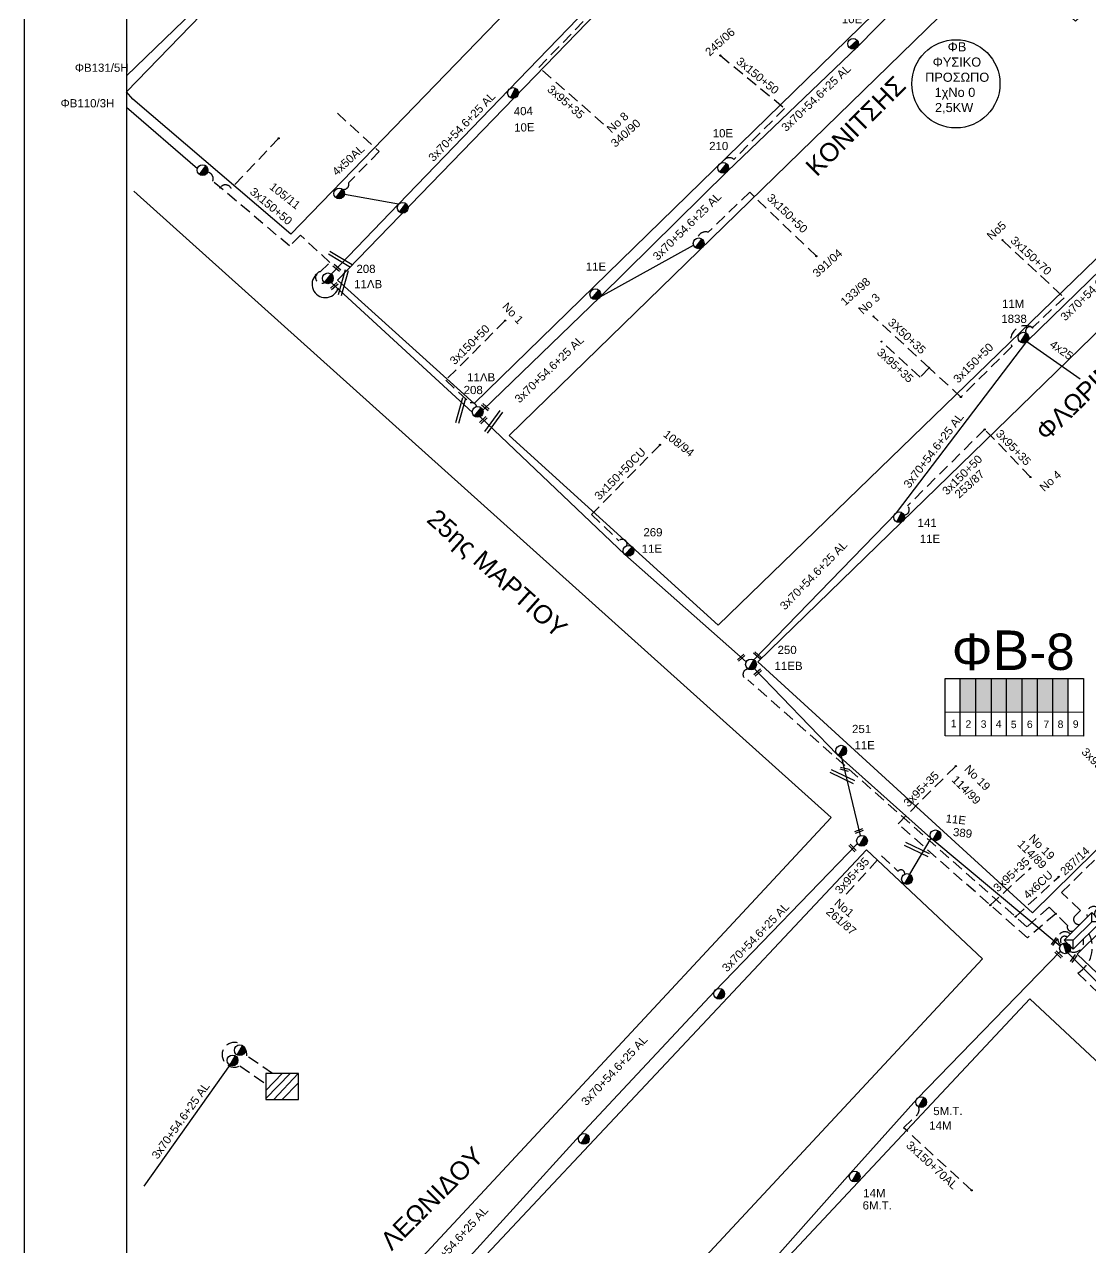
# Model space of a CAD drawing. Header units: millimetres. Extents: x 855 to 3091, y 750 to 2767.
# Drawn here: x 854.5 to 1088.3, y 1262.2 to 1530.5 of the extents above; entities that cross this region are included whole.
import ezdxf
from ezdxf.enums import TextEntityAlignment as Align

# ---------------------------------------------------------------- set-up
doc = ezdxf.new("R2010")
doc.units = ezdxf.units.MM
doc.linetypes.add('DASHED', pattern=[19.05, 12.7, -6.35])
for name, color, linetype, lineweight in [('3x150+50', 7, 'Continuous', 30), ('3x150+50CU', 7, 'Continuous', 30), ('3x150+70', 7, 'Continuous', 30), ('3x150+70AL', 7, 'DASHED', 30), ('3x150AL+50CU', 7, 'Continuous', 30), ('3X50+35', 7, 'Continuous', 30), ('3x70+54.6+25 AL', 7, 'SYN_LINE', 30), ('3x95+35', 7, 'Continuous', 30), ('4x25', 7, 'Continuous', 30), ('4x50AL', 7, 'Continuous', 30), ('4x6CU', 7, 'Continuous', 30), ('Υπόβαθρο ΔΕΗ', 7, 'Continuous', 30)]:
    doc.layers.add(name, color=color, linetype=linetype, lineweight=lineweight)
for name, color, linetype in [('Pillar OTE', 7, 'Continuous'), ('TEXT ΚΑΛΩΔΙΩΝ', 7, 'Continuous'), ('Άγνωστα', 7, 'Continuous'), ('Επιγραφές - Σχήματα', 7, 'Continuous'), ('Καλώδια ΧΤ   3x150+50AL', 7, 'DASHED'), ('Καλώδια ΧΤ   3x150AL+50CU', 7, 'DASHED'), ('Μηχανική τομή', 7, 'Continuous'), ('Στύλος ΦΜ', 7, 'Continuous'), ('Στύλος ΦΜ @ 1', 7, 'Continuous'), ('Συνδέσεις', 7, 'Continuous'), ('Τομή', 7, 'Continuous'), ('Υποσταθμός εναέριος 2 στύλων', 7, 'Continuous'), ('Υποσταθμός πόλεως', 7, 'Continuous')]:
    doc.layers.add(name, color=color, linetype=linetype)
doc.styles.add('arial', font='arial.ttf')
doc.styles.get("Standard").update_dxf_attribs({"font": 'arial.ttf'})
doc.linetypes.add('SYN_LINE', pattern='A,0.5,-0.0001,["/\\/\\/\\/",Standard,S=0.1,R=0,X=0,Y=-0.05],-0.25', length=0.7501)

# ---------------------------------------------------------------- blocks, each defined once
blk = doc.blocks.new('ΥΠΑΡΧΩΝ ΤΣΙΜΕΝΤΕΝΙΟΣ ΣΤΥΛΟΣ')
at = {"layer": 'Στύλος ΦΜ'}
blk.add_hatch(color=7, dxfattribs=at).paths.add_polyline_path([(-1.29, -2.28, 0.574793), (2.62, 0, 0.268822), (1.3, 2.27)])
at = {"layer": 'Στύλος ΦΜ', "color": 7}
blk.add_line((-1.29, -2.28), (1.3, 2.27), dxfattribs=at)
blk.add_circle((0, 0), 2.62, dxfattribs=at)
at = {"layer": 'Στύλος ΦΜ', "flags": 4}
for tag, p in [('ΑΡΙΘΜΟΣ', (-4.68, 8.05)), ('ΤΥΠΟΣ', (-4.91, 3.03))]:
    blk.add_attdef(tag, p, '', height=4, dxfattribs=at)
blk = doc.blocks.new('ΥΠΟΣΤΑΘΜΟΣ ΕΝΑΕΡΙΟΣ ΕΠΙ 2 ΣΤΥΛΩΝ')
at = {"layer": 'Υποσταθμός εναέριος 2 στύλων', "linetype": 'Continuous'}
for points in [[(-11.97, -2.11, 0.574793), (-8.45, -0.07, 0.268822), (-9.64, 1.98)], [(9.68, -2.15, 0.574793), (13.19, -0.1, 0.268822), (12.01, 1.95)]]:
    blk.add_hatch(color=256, dxfattribs=at).paths.add_polyline_path(points)
for p, q in [((-11.97, -2.11), (-9.64, 1.98)), ((9.68, -2.15), (12.01, 1.95))]:
    blk.add_line(p, q, dxfattribs=at)
for centre in [(-10.81, -0.07), (10.84, -0.1)]:
    blk.add_circle(centre, 2.36, dxfattribs=at)
at = {"layer": 'Υποσταθμός πόλεως', "linetype": 'Continuous', "ltscale": 40}
blk.add_lwpolyline([(-8.57, 2.82), (8.57, 2.82), (8.57, -2.82), (-8.57, -2.82)], close=True, dxfattribs=at)
for points in [[(-5.75, 0), (-8.57, 2.82)], [(-8.57, -2.82), (-5.75, 0)], [(-5.75, 0), (5.75, 0)], [(5.75, 0), (8.57, 2.82)], [(8.57, -2.82), (5.75, 0)]]:
    blk.add_lwpolyline(points, dxfattribs=at)
at = {"layer": 'Υποσταθμός εναέριος 2 στύλων', "ltscale": 40, "flags": 1}
for tag, p in [('ΜΕΤΑΣΧΗΜΑΤΙΣΜΟΣ', (14.09, 2.51)), ('ΙΣΧΥΣ', (14.07, -0.28)), ('ΑΡΙΘΜΟΣ', (14.19, -3))]:
    blk.add_attdef(tag, p, '', height=1.8, dxfattribs=at)
blk = doc.blocks.new('_ΣΥΝΔΕΣΗ')
at = {"layer": 'Συνδέσεις', "linetype": 'SYN_LINE', "ltscale": 40}
blk.add_hatch(color=256, dxfattribs=at).paths.add_polyline_path([(0.5, 0, 1), (-0.5, 0, 1)])
at = {"layer": 'Συνδέσεις'}
blk.add_circle((0, 0), 0.5, dxfattribs=at)
blk = doc.blocks.new('ΤΟΜΗ')
at = {"layer": 'Τομή', "ltscale": 40}
for p, q in [((-5.7, 0), (17.1, 0)), ((-5.7, -2.8), (17.1, -2.8))]:
    blk.add_line(p, q, dxfattribs=at)
blk = doc.blocks.new('ΜΗΧΑΝΙΚΗ ΤΟΜΗ')
at = {"layer": 'Μηχανική τομή', "ltscale": 40}
for p, q in [((-1.9, 0.8), (5.7, 0.8)), ((-1.9, -0.8), (5.7, -0.8))]:
    blk.add_line(p, q, dxfattribs=at)

msp = doc.modelspace()

# ---------------------------------------------------------------- hatches: boundary and pattern name
at = {"layer": 'Καλώδια ΧΤ   3x150AL+50CU', "linetype": 'DASHED', "lineweight": -3, "ltscale": 0.2}
h = msp.add_hatch(color=2, dxfattribs=at)
h.dxf.hatch_style = 1
h.paths.add_polyline_path([(1063.2, 1387.08), (1059.76, 1387.08), (1059.76, 1379.72), (1063.2, 1379.72)])
h = msp.add_hatch(color=6, dxfattribs=at)
h.dxf.hatch_style = 1
h.paths.add_polyline_path([(1063.2, 1379.72), (1066.64, 1379.71), (1066.64, 1387.08), (1063.2, 1387.08)])
h = msp.add_hatch(color=1, dxfattribs=at)
h.dxf.hatch_style = 1
h.paths.add_polyline_path([(1069.94, 1387.08), (1066.64, 1387.08), (1066.64, 1379.71), (1069.94, 1379.71)])
h = msp.add_hatch(color=85, dxfattribs=at)
h.dxf.hatch_style = 1
h.paths.add_polyline_path([(1073.33, 1387.08), (1069.94, 1387.08), (1069.94, 1379.71), (1073.33, 1379.71)])
h = msp.add_hatch(color=151, dxfattribs=at)
h.dxf.hatch_style = 1
h.paths.add_polyline_path([(1073.33, 1379.71), (1076.72, 1379.7), (1076.72, 1387.08), (1073.33, 1387.08)])
h = msp.add_hatch(color=27, dxfattribs=at)
h.dxf.hatch_style = 1
h.paths.add_polyline_path([(1076.72, 1379.71), (1080.12, 1379.7), (1080.12, 1387.08), (1076.72, 1387.08)])
h = msp.add_hatch(color=133, dxfattribs=at)
h.dxf.hatch_style = 1
h.paths.add_polyline_path([(1080.06, 1379.71), (1083.46, 1379.7), (1083.46, 1387.08), (1080.06, 1387.08)])

# ---------------------------------------------------------------- linework, layer by layer
at = {"lineweight": -3, "ltscale": 0.2}
msp.add_circle((1058.81, 1517.51), 9.67, dxfattribs=at)
at = {"layer": '3x150+50', "lineweight": -3}
msp.add_lwpolyline([(876.93, 763.69), (2934.6, 763.16), (2934.6, 1746.06), (876.93, 1746.06)], close=True, dxfattribs=at)
at = {"layer": '3x150+50', "color": 5, "linetype": 'DASHED', "lineweight": -3, "ltscale": 0.2}
for points in [[(1007.15, 1523.72), (1021.25, 1512.13), (1010.14, 1500.94, 0.533371), (1007.67, 1500.24, 117.223688)], [(1028.21, 1479.69), (1013.6, 1493.74), (1004.49, 1484.95, 0.42809), (1002.13, 1483.66, -6.557153)], [(959.96, 1465.56), (946.92, 1452.5), (952.26, 1447.49, -0.474956), (953.68, 1446.68, 110.734627)]]:
    msp.add_lwpolyline(points, format="xyb", dxfattribs=at)
at = {"layer": '3x150+50', "color": 6, "linetype": 'DASHED', "lineweight": -3, "ltscale": 0.2}
for points in [[(910.27, 1505.55), (899.89, 1494.57, 0.542442), (897.46, 1494.77, -44.483634)], [(920.33, 1473.92, -1.154354), (919.35, 1476.3), (921.52, 1478.32), (915.05, 1484.29), (912.67, 1481.96), (895.82, 1496.15, 0.474879), (894.7, 1498.14, -54.977466)]]:
    msp.add_lwpolyline(points, format="xyb", dxfattribs=at)
at = {"layer": '3x150+50', "color": 85, "linetype": 'DASHED', "lineweight": -3, "ltscale": 0.2}
for points in [[(1075.63, 1464.03, 0.723073), (1071.07, 1459.87), (1059.9, 1448.79), (1052.96, 1455.19)], [(1065.12, 1441.69), (1048.18, 1424.92, -0.715574), (1047.43, 1422.93)]]:
    msp.add_lwpolyline(points, format="xyb", dxfattribs=at)
at = {"layer": '3x150+50CU', "color": 1, "linetype": 'DASHED', "lineweight": -3, "ltscale": 0.2}
msp.add_lwpolyline([(993.93, 1438.32), (978.92, 1423.06), (984.92, 1417.28, -0.787882), (986.63, 1416.2, 90.273666)], format="xyb", dxfattribs=at)
at = {"layer": '3x150+70', "color": 85, "linetype": 'DASHED', "lineweight": -3, "ltscale": 0.2}
msp.add_lwpolyline([(1069.02, 1483.21), (1082.58, 1470.59), (1075.63, 1464.03, 0.816262), (1074.21, 1462.84, -1.899766)], format="xyb", dxfattribs=at)
at = {"layer": '3x150+70', "color": 27, "linetype": 'DASHED', "lineweight": -3, "ltscale": 0.2}
msp.add_lwpolyline([(1087.67, 1334.74, -0.842912), (1090.16, 1336.59, 2.728898)], format="xyb", dxfattribs=at)
at = {"layer": '3x150+70', "color": 1, "linetype": 'DASHED', "lineweight": -3, "ltscale": 0.2}
msp.add_lwpolyline([(1081.84, 1328.62, -1.105796), (1083.87, 1331, 2.728898)], format="xyb", dxfattribs=at)
at = {"layer": '3x150+70', "color": 133, "linetype": 'DASHED', "lineweight": -3, "ltscale": 0.2}
msp.add_lwpolyline([(1087.98, 1331.1, -0.400116), (1085.54, 1322.44), (1142.92, 1266.81, 0.615528), (1145.04, 1266.21, 3.498232)], format="xyb", dxfattribs=at)
at = {"layer": '3x150+70', "color": 2, "linetype": 'DASHED', "lineweight": -3, "ltscale": 0.2}
msp.add_lwpolyline([(1082.1, 1328.84, -1.002387), (1083.19, 1330.32, 2.728898)], format="xyb", dxfattribs=at)
at = {"layer": '3x150+70', "color": 6, "linetype": 'DASHED', "lineweight": -3, "ltscale": 0.2}
msp.add_lwpolyline([(1083.72, 1327.19, 0.634174), (1086.74, 1329.87, 2.728898)], format="xyb", dxfattribs=at)
at = {"layer": '3x150+70AL', "color": 2, "linetype": 'DASHED', "lineweight": -3, "ltscale": 0.2}
msp.add_lwpolyline([(1062.28, 1274.76), (1047.33, 1288.49), (1050.28, 1291.36, 0.319256), (1050.6, 1293.1, 0.636199)], format="xyb", dxfattribs=at)
at = {"layer": '3x150AL+50CU', "color": 151, "linetype": 'DASHED', "lineweight": -3, "ltscale": 0.2}
msp.add_lwpolyline([(1086.08, 1333.18, -0.720104), (1084.78, 1334.75), (1086.11, 1336.14), (1081.98, 1340.1), (1137.98, 1395.14, 0.366829), (1150.54, 1404.29), (1153.66, 1407.78)], format="xyb", dxfattribs=at)
at = {"layer": '3X50+35', "color": 85, "linetype": 'DASHED', "lineweight": -3, "ltscale": 0.2}
msp.add_lwpolyline([(1052.96, 1455.19), (1040.75, 1466.47)], dxfattribs=at)
at = {"layer": '3x70+54.6+25 AL', "color": 85, "linetype": 'SYN_LINE', "lineweight": -3, "ltscale": 15}
for points in [[(981.63, 1626.06), (961.95, 1607.31), (944.3, 1587.15), (926.57, 1569.36), (899.98, 1541.67), (876.93, 1519.23)], [(1014.47, 1391.16), (1045.76, 1423.42), (1074.39, 1460.95), (1101.64, 1487.52)], [(880.75, 1275.69), (899.73, 1302.35)]]:
    msp.add_lwpolyline(points, dxfattribs=at)
at = {"layer": '3x70+54.6+25 AL', "color": 5, "linetype": 'SYN_LINE', "lineweight": -3, "ltscale": 15}
for points in [[(1062.66, 1551.6), (1037.25, 1525.63), (1008.7, 1498.33), (980.76, 1470.75), (955.04, 1445.94)], [(980.76, 1470.75), (1001.29, 1482.1)]]:
    msp.add_lwpolyline(points, dxfattribs=at)
at = {"layer": '3x70+54.6+25 AL', "color": 151, "linetype": 'SYN_LINE', "lineweight": -3, "ltscale": 15}
for points in [[(980.21, 1536.39), (960.73, 1516.2), (936.59, 1491.1), (921.88, 1475.8)], [(936.59, 1491.1), (924.71, 1493.25)]]:
    msp.add_lwpolyline(points, dxfattribs=at)
at = {"layer": '3x70+54.6+25 AL', "color": 6, "linetype": 'SYN_LINE', "lineweight": -3, "ltscale": 15}
for points in [[(876.93, 1512.36), (892.48, 1498.91)], [(952.76, 1445.39), (921.78, 1473.89)], [(1037.9, 1352.59), (1033.69, 1370.03)], [(927.15, 1233.4), (948.62, 1256.33), (976.25, 1286.71), (1005.85, 1318.38), (1037.22, 1350.82)], [(1083.39, 1326.88), (1116.47, 1293.76), (1144.82, 1267.31)]]:
    msp.add_lwpolyline(points, dxfattribs=at)
at = {"layer": '3x70+54.6+25 AL', "color": 1, "linetype": 'SYN_LINE', "lineweight": -3, "ltscale": 15}
for points in [[(1012.84, 1390.69), (986.18, 1414.24), (954.47, 1444.49)], [(1081.67, 1328.34), (1053.33, 1352.03), (1032.79, 1370.41), (1014.6, 1389.21)]]:
    msp.add_lwpolyline(points, dxfattribs=at)
at = {"layer": '3x70+54.6+25 AL', "color": 1, "linetype": 'SYN_LINE', "lineweight": -3, "ltscale": 10}
msp.add_lwpolyline([(1053.33, 1352.03), (1048.67, 1344.09)], dxfattribs=at)
at = {"layer": '3x70+54.6+25 AL', "color": 2, "linetype": 'SYN_LINE', "lineweight": -3, "ltscale": 15}
msp.add_lwpolyline([(1081.74, 1327.26), (1050.21, 1294.79), (1035.62, 1278.43), (1017.92, 1258.52), (994.1, 1233.53), (970.68, 1208.25)], dxfattribs=at)
at = {"layer": '3x95+35', "color": 151, "linetype": 'DASHED', "lineweight": -3, "ltscale": 0.2}
msp.add_lwpolyline([(981.55, 1508.69), (967.37, 1521.1), (979.93, 1534.18, -0.782975), (980.58, 1535.35, 58.974886)], format="xyb", dxfattribs=at)
at = {"layer": '3x95+35', "color": 85, "linetype": 'DASHED', "lineweight": -3, "ltscale": 0.2}
for points in [[(1052.96, 1455.19), (1050.97, 1453.17), (1042.51, 1460.95)], [(1075.17, 1431.25), (1065.12, 1441.69)], [(1066.36, 1337.33), (1075.08, 1345.39)]]:
    msp.add_lwpolyline(points, dxfattribs=at)
for points in [[(1080.71, 1335.43), (1079.23, 1336.9), (1074.4, 1332.59), (1013.18, 1386.74, -0.946897), (1013.3, 1389.12, -14.649142)], [(1084.65, 1331.76, -0.753251), (1083.3, 1332.84), (1080.71, 1335.43), (1074.5, 1330.14), (1046.13, 1355.19), (1058.8, 1367.85)]]:
    msp.add_lwpolyline(points, format="xyb", dxfattribs=at)
at = {"layer": '3x95+35', "color": 1, "linetype": 'DASHED', "lineweight": -3, "ltscale": 0.2}
msp.add_lwpolyline([(1034.78, 1339.74), (1042.47, 1348.18), (1046.11, 1344.75, -0.778097), (1047.57, 1344.12, 32.54813)], format="xyb", dxfattribs=at)
at = {"layer": '4x25', "color": 85, "linetype": 'SYN_LINE', "lineweight": -3, "ltscale": 15}
msp.add_lwpolyline([(1074.39, 1460.95), (1086.04, 1452.8)], dxfattribs=at)
at = {"layer": '4x50AL', "color": 151, "linetype": 'DASHED', "lineweight": -3, "ltscale": 0.2}
msp.add_lwpolyline([(923.17, 1511.06), (932.33, 1502.66), (925.62, 1495.78, -0.592082), (924.26, 1494.39, 110.172453)], format="xyb", dxfattribs=at)
at = {"layer": '4x6CU', "color": 85, "linetype": 'DASHED', "lineweight": -3, "ltscale": 0.2}
msp.add_lwpolyline([(1071.9, 1334.8), (1081.36, 1343.55)], dxfattribs=at)
at = {"layer": 'Pillar OTE', "lineweight": -3, "ltscale": 40}
for points in [[(1056.44, 1374.44), (1056.44, 1387.08), (1086.77, 1387.08), (1086.77, 1374.41), (1056.44, 1374.44)], [(1059.76, 1374.44), (1059.76, 1387.08)], [(1063.2, 1374.44), (1063.2, 1387.08)], [(1066.64, 1374.43), (1066.64, 1387.08)], [(1069.94, 1374.43), (1069.94, 1387.08)], [(1073.33, 1374.43), (1073.33, 1387.08)], [(1076.72, 1374.42), (1076.72, 1387.08)], [(1080.06, 1374.42), (1080.06, 1387.08)], [(1083.45, 1374.42), (1083.45, 1387.08)], [(1056.44, 1379.72), (1086.77, 1379.69)]]:
    msp.add_lwpolyline(points, dxfattribs=at)
at = {"layer": 'Επιγραφές - Σχήματα', "lineweight": -3}
msp.add_lwpolyline([(854.53, 1772.42), (3089.94, 1772.28), (3090.64, 753.14), (854.53, 753.28)], close=True, dxfattribs=at)
at = {"layer": 'Καλώδια ΧΤ   3x150+50AL', "color": 85, "linetype": 'DASHED', "lineweight": -3, "ltscale": 0.2}
msp.add_lwpolyline([(908.93, 1300.42), (903.28, 1304.28, 3.823017), (901.8, 1302.08), (907.46, 1298.1)], format="xyb", dxfattribs=at)
at = {"layer": 'Υπόβαθρο ΔΕΗ', "lineweight": -3}
for points in [[(1009.13, 1617.98), (1026.21, 1601.56), (912.93, 1484.54), (878.31, 1514.15), (876.93, 1515.78), (982.28, 1624.46), (999.8, 1609.02), (1009.13, 1617.98)], [(876.93, 1240.46), (900.88, 1216.17), (1031.47, 1356.53), (878.55, 1493.96)], [(1207.98, 1447.59), (1270.22, 1392.06), (1145.86, 1269.1), (1085.43, 1326.6)], [(1085.43, 1326.6), (1207.98, 1447.59)]]:
    msp.add_lwpolyline(points, dxfattribs=at)
for points in [[(1041.74, 1596.94), (1058.34, 1581.11), (1045.17, 1567.29), (1061.27, 1552.89), (953.19, 1447.41), (923.18, 1474.41)], [(1069.04, 1545.81), (1085.07, 1531.26), (1099.38, 1544.63), (1129.71, 1518), (1006.64, 1398.77), (960.86, 1440.38)], [(1138.4, 1510.31), (1198.39, 1456.42), (1075.59, 1335.65), (1015.36, 1390.72)], [(907.41, 1209.06), (1039.18, 1349.44), (1064.67, 1325.52), (932.35, 1183.35)], [(1075.05, 1316.75), (1136.52, 1259.36), (999.01, 1113.8), (941.45, 1174.08)]]:
    msp.add_lwpolyline(points, close=True, dxfattribs=at)
at = {"layer": 'Υπόβαθρο ΔΕΗ', "color": 7, "linetype": 'Continuous', "lineweight": -3, "ltscale": 0.2}
for points in [[(907.44, 1294.93), (912.84, 1300.43)], [(907.46, 1296.64), (911.05, 1300.38)], [(909.25, 1294.71), (914.57, 1300.36)], [(911.06, 1294.69), (914.6, 1298.37)]]:
    msp.add_lwpolyline(points, dxfattribs=at)
msp.add_lwpolyline([(907.45, 1294.69), (914.6, 1294.69), (914.6, 1300.42), (907.45, 1300.42)], close=True, dxfattribs=at)
at = {"layer": 'Υπόβαθρο ΔΕΗ', "lineweight": -3}
msp.add_arc((920.52, 1473.52), 2.92, 133.4715, 340.0103, dxfattribs=at)

# ---------------------------------------------------------------- block references
at = {"layer": 'Μηχανική τομή', "lineweight": -3}
for p, xscale, yscale, zscale, rotation in [((922.67, 1477.47), 0.2499999999999999, 0.2499999999999999, 0.4999999999999997, 321.411264557818), ((922.12, 1472.83), 0.2499999999999999, 0.2499999999999999, 0.4999999999999997, 41.45964692678755), ((955.27, 1446.93), 0.2499999999999999, 0.2499999999999999, 0.4999999999999997, 318.467605659295), ((955.53, 1444.03), 0.25, 0.25, 0.25, 221.949834534342), ((1015.65, 1391.84), 0.25, 0.25, 0.25, 138.6892420062894), ((1012.07, 1391.92), 0.25, 0.25, 0.25, 221.949834534342), ((1015.71, 1388.63), 0.2499999999999999, 0.2499999999999999, 0.2499999999999999, 221.949834534342), ((1034.86, 1366.99), 0.2499999999999999, 0.2499999999999999, 0.2499999999999999, 165.2615829464464), ((1037.96, 1353.72), 0.2499999999999999, 0.2499999999999999, 0.2499999999999999, 200.7298676384233), ((1036.47, 1349.52), 0.25, 0.25, 0.25, 133.8699796571237), ((1080.69, 1329.75), 0.25, 0.25, 0.4999999999999997, 234.3594431294198), ((1081.68, 1326.15), 0.25, 0.25, 0.4999999999999997, 135.6553103361424), ((1084.87, 1326), 0.25, 0.25, 0.4999999999999997, 234.3594431294198)]:
    msp.add_blockref('ΜΗΧΑΝΙΚΗ ΤΟΜΗ', p, dxfattribs=dict(at, xscale=xscale, yscale=yscale, zscale=zscale, rotation=rotation))
at = {"layer": 'Στύλος ΦΜ @ 1', "lineweight": -3, "ltscale": 40}
ref = msp.add_blockref('ΥΠΑΡΧΩΝ ΤΣΙΜΕΝΤΕΝΙΟΣ ΣΤΥΛΟΣ', (1036.27, 1526.28), dxfattribs=dict(at, xscale=0.449999999999818, yscale=0.449999999999818, zscale=0.449999999999818, rotation=341.5202696887865))
ref.add_attrib('ΤΥΠΟΣ', '10E', (1033.8, 1530.81), dxfattribs={"layer": 'Στύλος ΦΜ', "height": 1.8, "flags": 4})
ref = msp.add_blockref('ΥΠΑΡΧΩΝ ΤΣΙΜΕΝΤΕΝΙΟΣ ΣΤΥΛΟΣ', (961.67, 1515.49), dxfattribs=dict(at, xscale=0.4499999999998181, yscale=0.4499999999998181, zscale=0.4499999999998181, rotation=1.830216397264147))
ref.add_attrib('ΤΥΠΟΣ', '10E', (961.96, 1506.99), dxfattribs={"layer": 'Στύλος ΦΜ', "height": 1.8, "rotation": 1.8302, "flags": 4})
ref.add_attrib('ΑΡΙΘΜΟΣ', '404', (961.87, 1510.56), dxfattribs={"layer": 'Στύλος ΦΜ', "height": 1.8, "rotation": 1.8302, "flags": 4})
ref = msp.add_blockref('ΥΠΑΡΧΩΝ ΤΣΙΜΕΝΤΕΝΙΟΣ ΣΤΥΛΟΣ', (1007.78, 1499.07), dxfattribs=dict(at, xscale=0.449999999999818, yscale=0.449999999999818, zscale=0.449999999999818, rotation=350.1455254673131))
ref.add_attrib('ΤΥΠΟΣ', '10E', (1005.47, 1505.77), dxfattribs={"layer": 'Στύλος ΦΜ', "height": 1.8, "flags": 4})
ref.add_attrib('ΑΡΙΘΜΟΣ', '210', (1004.7, 1502.97), dxfattribs={"layer": 'Στύλος ΦΜ', "height": 1.8, "flags": 4})
at = {"layer": 'Στύλος ΦΜ @ 1', "lineweight": -3, "ltscale": 40, "xscale": 0.4499999999998181, "yscale": 0.4499999999998181, "zscale": 0.4499999999998181, "rotation": 352.5021454697022}
for p in [(893.6, 1498.58), (923.55, 1493.45), (937.48, 1490.32), (1002.4, 1482.51)]:
    msp.add_blockref('ΥΠΑΡΧΩΝ ΤΣΙΜΕΝΤΕΝΙΟΣ ΣΤΥΛΟΣ', p, dxfattribs=at)
at = {"layer": 'Στύλος ΦΜ @ 1', "lineweight": -3, "ltscale": 40}
ref = msp.add_blockref('ΥΠΑΡΧΩΝ ΤΣΙΜΕΝΤΕΝΙΟΣ ΣΤΥΛΟΣ', (921.08, 1474.83), dxfattribs=dict(at, xscale=0.449999999999818, yscale=0.449999999999818, zscale=0.449999999999818, rotation=350.1455254673131))
ref.add_attrib('ΤΥΠΟΣ', '11ΛB', (926.84, 1472.68), dxfattribs={"layer": 'Στύλος ΦΜ', "height": 1.8, "flags": 4})
ref.add_attrib('ΑΡΙΘΜΟΣ', '208', (927.34, 1476.02), dxfattribs={"layer": 'Στύλος ΦΜ', "height": 1.8, "flags": 4})
ref = msp.add_blockref('ΥΠΑΡΧΩΝ ΤΣΙΜΕΝΤΕΝΙΟΣ ΣΤΥΛΟΣ', (979.74, 1471.34), dxfattribs=dict(at, xscale=0.449999999999818, yscale=0.449999999999818, zscale=0.449999999999818, rotation=350.1455254673131))
ref.add_attrib('ΤΥΠΟΣ', '11E', (977.63, 1476.51), dxfattribs={"layer": 'Στύλος ΦΜ', "height": 1.8, "flags": 4})
ref = msp.add_blockref('ΥΠΑΡΧΩΝ ΤΣΙΜΕΝΤΕΝΙΟΣ ΣΤΥΛΟΣ', (1073.61, 1461.83), dxfattribs=dict(at, xscale=0.4499999999998182, yscale=0.4499999999998182, zscale=0.4499999999998182, rotation=358.9855168659466))
ref.add_attrib('ΤΥΠΟΣ', '1838', (1068.77, 1465.06), dxfattribs={"layer": 'Στύλος ΦΜ', "height": 1.8, "flags": 4})
ref.add_attrib('ΑΡΙΘΜΟΣ', '11M', (1068.92, 1468.36), dxfattribs={"layer": 'Στύλος ΦΜ', "height": 1.8, "flags": 4})
ref = msp.add_blockref('ΥΠΑΡΧΩΝ ΤΣΙΜΕΝΤΕΝΙΟΣ ΣΤΥΛΟΣ', (953.93, 1445.53), dxfattribs=dict(at, xscale=0.449999999999818, yscale=0.449999999999818, zscale=0.449999999999818, rotation=350.1455254673131))
ref.add_attrib('ΤΥΠΟΣ', '11ΛB', (951.62, 1452.23), dxfattribs={"layer": 'Στύλος ΦΜ', "height": 1.8, "flags": 4})
ref.add_attrib('ΑΡΙΘΜΟΣ', '208', (950.85, 1449.44), dxfattribs={"layer": 'Στύλος ΦΜ', "height": 1.8, "flags": 4})
ref = msp.add_blockref('ΥΠΑΡΧΩΝ ΤΣΙΜΕΝΤΕΝΙΟΣ ΣΤΥΛΟΣ', (1046.37, 1422.42), dxfattribs=dict(at, xscale=0.4499999999998182, yscale=0.4499999999998182, zscale=0.4499999999998182, rotation=2.495016259742026))
ref.add_attrib('ΤΥΠΟΣ', '141', (1050.4, 1420.3), dxfattribs={"layer": 'Στύλος ΦΜ', "height": 1.8, "flags": 4})
ref.add_attrib('ΑΡΙΘΜΟΣ', '11E', (1050.89, 1416.79), dxfattribs={"layer": 'Στύλος ΦΜ', "height": 1.8, "flags": 4})
ref = msp.add_blockref('ΥΠΑΡΧΩΝ ΤΣΙΜΕΝΤΕΝΙΟΣ ΣΤΥΛΟΣ', (987, 1415.08), dxfattribs=dict(at, xscale=0.4499999999998182, yscale=0.4499999999998182, zscale=0.4499999999998182, rotation=345.2801932303974))
ref.add_attrib('ΤΥΠΟΣ', '269', (990.27, 1418.23), dxfattribs={"layer": 'Στύλος ΦΜ', "height": 1.8, "flags": 4})
ref.add_attrib('ΑΡΙΘΜΟΣ', '11E', (989.89, 1414.64), dxfattribs={"layer": 'Στύλος ΦΜ', "height": 1.8, "flags": 4})
ref = msp.add_blockref('ΥΠΑΡΧΩΝ ΤΣΙΜΕΝΤΕΝΙΟΣ ΣΤΥΛΟΣ', (1013.88, 1390.14), dxfattribs=dict(at, xscale=0.4499999999998182, yscale=0.4499999999998182, zscale=0.4499999999998182))
ref.add_attrib('ΤΥΠΟΣ', '250', (1019.7, 1392.42), dxfattribs={"layer": 'Στύλος ΦΜ', "height": 1.8, "flags": 4})
ref.add_attrib('ΑΡΙΘΜΟΣ', '11EB', (1019.04, 1388.92), dxfattribs={"layer": 'Στύλος ΦΜ', "height": 1.8, "flags": 4})
ref = msp.add_blockref('ΥΠΑΡΧΩΝ ΤΣΙΜΕΝΤΕΝΙΟΣ ΣΤΥΛΟΣ', (1033.66, 1371.21), dxfattribs=dict(at, xscale=0.4499999999998182, yscale=0.4499999999998182, zscale=0.4499999999998182))
ref.add_attrib('ΤΥΠΟΣ', '251', (1036.03, 1375.08), dxfattribs={"layer": 'Στύλος ΦΜ', "height": 1.8, "flags": 4})
ref.add_attrib('ΑΡΙΘΜΟΣ', '11E', (1036.56, 1371.51), dxfattribs={"layer": 'Στύλος ΦΜ', "height": 1.8, "flags": 4})
ref = msp.add_blockref('ΥΠΑΡΧΩΝ ΤΣΙΜΕΝΤΕΝΙΟΣ ΣΤΥΛΟΣ', (1054.33, 1352.65), dxfattribs=dict(at, xscale=0.4499999999998182, yscale=0.4499999999998182, zscale=0.4499999999998182))
ref.add_attrib('ΤΥΠΟΣ', '389', (1058.09, 1352.52), dxfattribs={"layer": 'Στύλος ΦΜ', "height": 1.8, "rotation": 353.6603, "flags": 4})
ref.add_attrib('ΑΡΙΘΜΟΣ', '11E', (1056.48, 1355.49), dxfattribs={"layer": 'Στύλος ΦΜ', "height": 1.8, "rotation": 353.6603, "flags": 4})
at = {"layer": 'Στύλος ΦΜ @ 1', "lineweight": -3, "ltscale": 40, "xscale": 0.4499999999998181, "yscale": 0.4499999999998181, "zscale": 0.4499999999998181}
for p in [(1038.21, 1351.45), (1048.09, 1343.06), (1006.91, 1317.88), (900.18, 1303.27), (901.75, 1305.49), (977.22, 1286.04)]:
    msp.add_blockref('ΥΠΑΡΧΩΝ ΤΣΙΜΕΝΤΕΝΙΟΣ ΣΤΥΛΟΣ', p, dxfattribs=at)
at = {"layer": 'Στύλος ΦΜ @ 1', "lineweight": -3, "ltscale": 40}
ref = msp.add_blockref('ΥΠΑΡΧΩΝ ΤΣΙΜΕΝΤΕΝΙΟΣ ΣΤΥΛΟΣ', (1051.18, 1294.12), dxfattribs=dict(at, xscale=0.4499999999998183, yscale=0.4499999999998183, zscale=0.4499999999998183))
ref.add_attrib('ΤΥΠΟΣ', '14M', (1052.96, 1288.09), dxfattribs={"layer": 'Στύλος ΦΜ', "height": 1.8, "rotation": 360, "flags": 4})
ref.add_attrib('ΑΡΙΘΜΟΣ', '5M.T.', (1053.85, 1291.27), dxfattribs={"layer": 'Στύλος ΦΜ', "height": 1.8, "rotation": 360, "flags": 4})
ref = msp.add_blockref('ΥΠΑΡΧΩΝ ΤΣΙΜΕΝΤΕΝΙΟΣ ΣΤΥΛΟΣ', (1036.61, 1277.79), dxfattribs=dict(at, xscale=0.4499999999998183, yscale=0.4499999999998183, zscale=0.4499999999998183))
ref.add_attrib('ΤΥΠΟΣ', '14M', (1038.49, 1273.26), dxfattribs={"layer": 'Στύλος ΦΜ', "height": 1.8, "rotation": 360, "flags": 4})
ref.add_attrib('ΑΡΙΘΜΟΣ', '6M.T.', (1038.35, 1270.56), dxfattribs={"layer": 'Στύλος ΦΜ', "height": 1.8, "rotation": 360, "flags": 4})
at = {"layer": 'Συνδέσεις', "lineweight": -3, "xscale": 0.25, "yscale": 0.25, "zscale": 0.25}
for p in [(1007.15, 1523.72), (910.27, 1505.55), (897.46, 1494.77), (1069.02, 1483.21), (1028.21, 1479.7), (918.51, 1475.64), (923.27, 1472.53), (959.96, 1465.56), (1040.75, 1466.47), (1075.63, 1464.04), (1042.51, 1460.96), (1052.96, 1455.2), (1059.9, 1448.79), (1065.13, 1441.69), (993.93, 1438.32), (1075.17, 1431.25), (1058.8, 1367.85), (1075.08, 1345.4), (1081.36, 1343.56), (1066.36, 1337.33), (1071.9, 1334.8), (1080.71, 1335.43), (1062.28, 1274.76)]:
    msp.add_blockref('_ΣΥΝΔΕΣΗ', p, dxfattribs=at)
at = {"layer": 'Τομή', "lineweight": -3, "xscale": 0.2499999999999998, "yscale": 0.2499999999999998, "zscale": 0.2499999999999998}
for p, rotation in [((924.85, 1477.96), 149.109386331947), ((923.8, 1472.65), 74.55469316597603), ((949.52, 1444.6), 74.55469316597603), ((958.52, 1444.3), 233.9089686337749), ((1035.09, 1364.56), 154.6125627688257), ((1051.42, 1348.57), 154.6125627688257)]:
    msp.add_blockref('ΤΟΜΗ', p, dxfattribs=dict(at, rotation=rotation))
at = {"layer": 'Υποσταθμός εναέριος 2 στύλων', "lineweight": -3, "xscale": 0.5, "yscale": 0.5, "zscale": 0.5, "rotation": 44.6344276319294}
msp.add_blockref('ΥΠΟΣΤΑΘΜΟΣ ΕΝΑΕΡΙΟΣ ΕΠΙ 2 ΣΤΥΛΩΝ', (1086.57, 1331.68), dxfattribs=at)

# ---------------------------------------------------------------- texts
at = {"lineweight": -3, "ltscale": 40, "char_height": 4, "attachment_point": 1, "style": 'arial'}
for s, insert, width, rotation in [('KONITΣHΣ', (1025.47, 1499.78), 47.7953, 44.9642), ('ΛEΩNIΔOY', (932.23, 1264.18), 150.9822, 44.9633)]:
    msp.add_mtext(s, dxfattribs=dict(at, insert=insert, width=width, rotation=rotation))
at = {"lineweight": -3, "ltscale": 30, "char_height": 1.63, "width": 11.2573, "attachment_point": 1}
for s, insert in [('1', (1057.68, 1378)), ('2', (1060.92, 1377.87)), ('3', (1064.25, 1377.87)), ('4', (1067.55, 1377.87)), ('5', (1070.86, 1377.79)), ('6', (1074.38, 1377.81)), ('7', (1078.01, 1377.81)), ('8', (1081.12, 1377.84)), ('9', (1084.45, 1377.87))]:
    msp.add_mtext(s, dxfattribs=dict(at, insert=insert))
at = {"layer": 'TEXT ΚΑΛΩΔΙΩΝ', "linetype": 'Continuous', "lineweight": -3, "ltscale": 0.2}
for s, rotation, p in [('3x150+50', 320.5869, (1015.34, 1519.31)), ('3x70+54.6+25 AL', 43.7142, (1028.13, 1514.42)), ('3x95+35', 318.8072, (973.28, 1513.54)), ('3x70+54.6+25 AL', 46.1252, (950.45, 1508.1)), ('4x50AL', 42.9869, (925.54, 1500.77)), ('3x150+50', 319.8993, (908.64, 1490.67)), ('3x70+54.6+25 AL', 44.6296, (999.83, 1486.24)), ('3x150+50', 316.1165, (1021.85, 1489.1)), ('3x150+70', 317.0527, (1075.31, 1479.81)), ('3x70+54.6+25 AL', 44.2708, (1089.27, 1472.94)), ('3X50+35', 317.2733, (1048.08, 1462.16)), ('3x150+50', 45.0476, (952.17, 1460.3)), ('3x70+54.6+25 AL', 43.9654, (969.61, 1454.89)), ('3x150+50', 44.7932, (1062.62, 1456.27)), ('4x25', 325.0142, (1081.97, 1459.12)), ('3x95+35', 317.3908, (1045.52, 1455.74)), ('3x70+54.6+25 AL', 52.653, (1053.91, 1437.08)), ('3x95+35', 313.9043, (1071.45, 1437.72)), ('3x150+50CU', 45.4765, (985.14, 1431.95)), ('3x150+50', 44.704, (1060.18, 1431.72)), ('3x70+54.6+25 AL', 45.8751, (1027.58, 1409.7)), ('3x95+35xlpe', 314.2433, (1091.86, 1366.29)), ('3x95+35', 44.9723, (1051.19, 1362.79)), ('3x95+35', 47.6667, (1036.04, 1343.81)), ('3x95+35', 42.7605, (1070.99, 1344.06)), ('4x6CU', 42.7943, (1076.82, 1341.81)), ('3x70+54.6+25 AL', 45.9534, (1014.87, 1330.3)), ('3x70+54.6+25 AL', 46.9387, (983.9, 1301.06)), ('3x70+54.6+25 AL', 54.5559, (888.77, 1290.06)), ('3x150+70AL', 317.4326, (1053.58, 1280.3)), ('3x70+54.6+25 AL', 47.7177, (949.03, 1263.51))]:
    msp.add_text(s, height=1.8, rotation=rotation, dxfattribs=at).set_placement(p, align=Align.MIDDLE_CENTER)
at = {"layer": 'Άγνωστα', "lineweight": -3, "ltscale": 40, "char_height": 1.8, "width": 12.7137, "attachment_point": 1, "style": 'arial'}
for s, insert, rotation in [('245/06', (1003.61, 1524.8), 42.0958), ('No 8', (982.04, 1507.93), 42.0958), ('340/90', (982.92, 1504.79), 42.0958), ('105/11', (909.21, 1496.02), 321.736), ('No5', (1065.39, 1484.45), 42.0958), ('391/04', (1027.19, 1476.28), 42.0958), ('133/98', (1033.31, 1470.03), 42.0958), ('No 3', (1037.19, 1468.17), 42.0958), ('No 1', (960.5, 1469.74), 313.309), ('108/94', (995.57, 1441.73), 321.736), ('253/87', (1058.33, 1427.82), 42.0958), ('No 4', (1076.96, 1429.28), 42.0958), ('No 19', (1061.8, 1368.29), 314.9709), ('114/99', (1059.02, 1365.95), 314.9709), ('No 19', (1075.93, 1353.1), 314.9709), ('114/89', (1073.45, 1351.83), 314.9709), ('287/14', (1081.49, 1345.06), 43), ('261/87', (1031.34, 1336.99), 319.3864), ('No1', (1033.16, 1338.9), 319.3864)]:
    msp.add_mtext(s, dxfattribs=dict(at, insert=insert, rotation=rotation))
at = {"layer": 'Άγνωστα', "lineweight": -3, "ltscale": 0.2, "char_height": 1.8, "width": 18.6352, "attachment_point": 1, "style": 'arial'}
for s, insert in [('ΦB131/5H', (865.58, 1521.95)), ('ΦB110/3H', (862.45, 1514.15))]:
    msp.add_mtext(s, dxfattribs=dict(at, insert=insert))
at = {"layer": 'Υπόβαθρο ΔΕΗ', "lineweight": -3}
for s, rotation, p in [('ΦΛΩΡΙΝΗΣ', 44.1873, (1087.75, 1450.48)), ('25ης ΜΑΡΤΙΟΥ', 318.0535, (958.23, 1410.14))]:
    msp.add_text(s, height=4, rotation=rotation, dxfattribs=at).set_placement(p, align=Align.MIDDLE_CENTER)
at = {"layer": 'Υπόβαθρο ΔΕΗ', "lineweight": -3, "attachment_point": 1}
for s, insert, char_height, width in [('{\\W8.64836; }ΦΒ \\P{\\W4.42067; }ΦΥΣΙΚΟ \\P{\\W2.28183; }ΠΡΟΣΩΠΟ', (1050.29, 1526.62), 2, 17.2548), ('{\\W5.64925; }1χΝο 0\\P{\\W5.75643; }2,5KW', (1049.76, 1516.64), 2, 17.2548), ('Φ{\\H1.0833x;B}-8', (1057.91, 1397.58), 8, 84.6573)]:
    msp.add_mtext(s, dxfattribs=dict(at, insert=insert, char_height=char_height, width=width))

doc.saveas('drawing.dxf')
